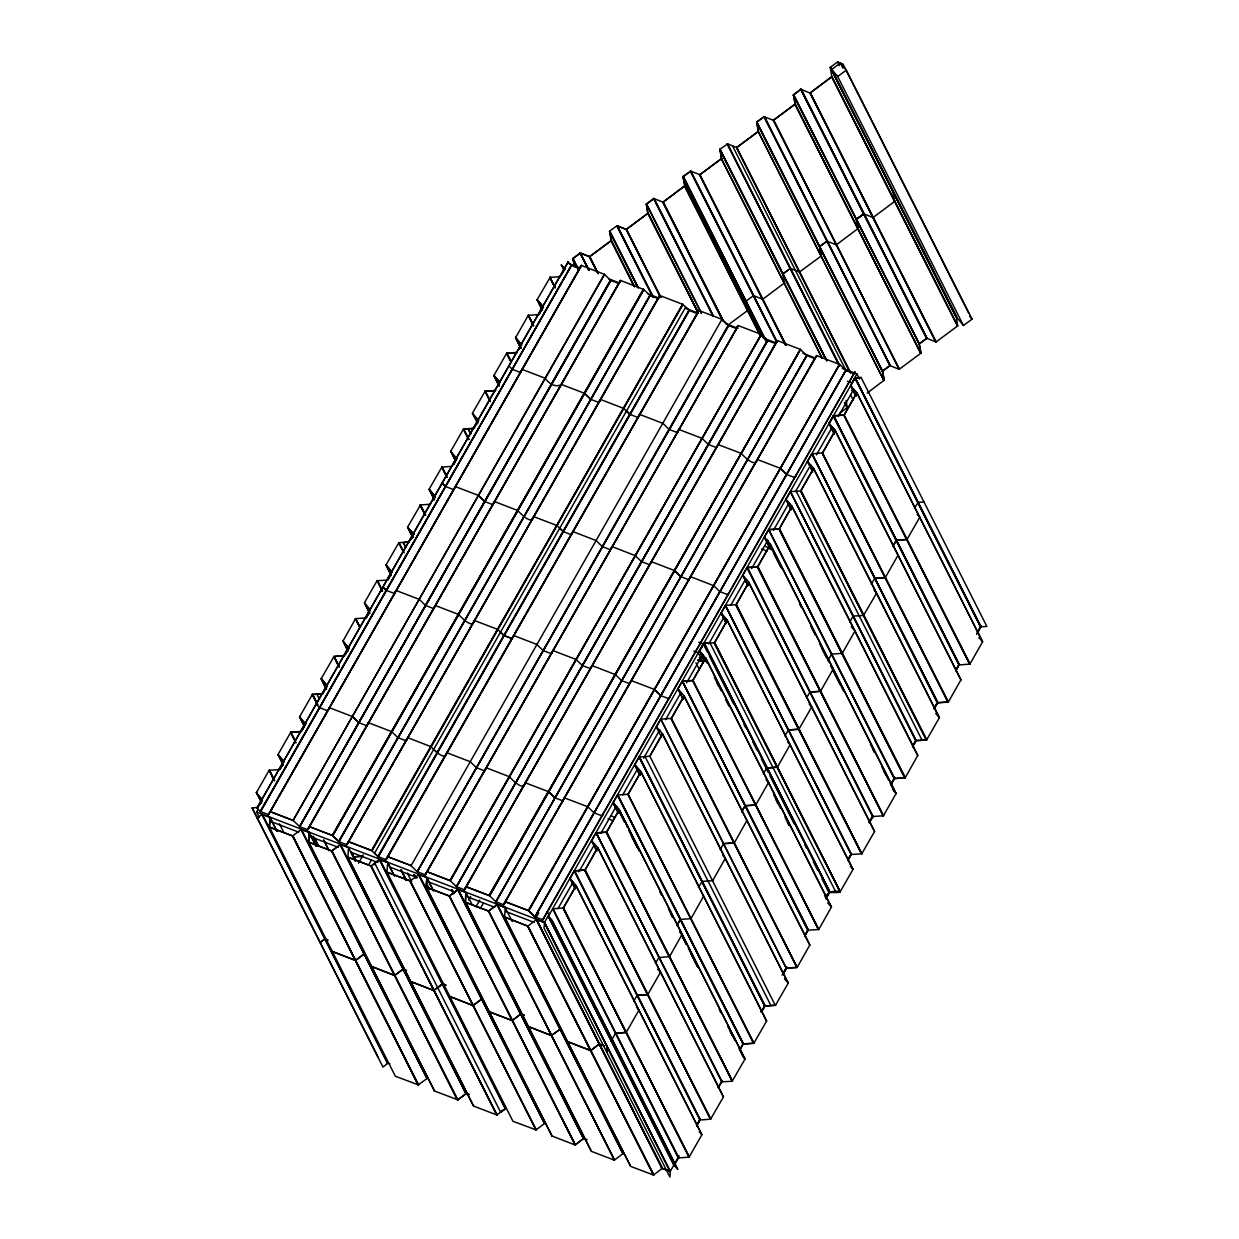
<?xml version="1.0" encoding="UTF-8"?>
<svg xmlns="http://www.w3.org/2000/svg" width="1239" height="1239" viewBox="0 0 1239 1239"><rect width="100%" height="100%" fill="white"/><g stroke="black" fill="none" stroke-linecap="round" stroke-linejoin="round"><path stroke-width="1.5" d="M760.669 335.97L684.733 185.757L662.942 202.174L653.867 198.519L646.386 204.249L647.811 213.402L697.82 312.429M793.487 95.062L795.19 104.03L773.585 120.075L899.344 369.207L920.732 353.332L795.144 104.169L773.523 120.245L763.967 116.745L756.735 122.181L758.423 131.272L736.647 147.565L758.268 131.582M773.585 120.075L899.096 369.268L889.974 365.629L882.54 370.926L884.181 380.296L882.509 371.158L890.237 365.536L764.478 116.574L756.766 121.949L882.571 371.05M830.269 67.804L831.849 76.694L957.592 325.981L936.204 341.856M497.056 1114.868L370.957 865.906L347.911 857.249L348.531 847.708L340.601 844.502L331.649 851.007L308.712 842.226L309.038 832.267L316.208 846.33L308.976 832.376L301.139 829.48L292.652 835.969L418.41 1084.946L292.373 835.845L269.498 827.203L270.117 817.585L269.312 826.909L395.349 1076.226L418.24 1084.837L427.207 1078.457L301.201 829.34L427.269 1078.348L301.108 829.371L426.897 1078.457M348.531 847.708L355.283 861.337M426.262 887L426.928 877.754L418.612 874.486L544.587 1123.51L536.069 1129.875L512.961 1121.295L386.924 871.977L387.73 862.638L393.754 874.672M410.728 981.412L433.727 990.519L442.385 984.029L445.715 985.16L442.338 983.921L445.808 985.067M449.927 996.435L472.988 1005.541L450.02 996.621M504.66 916.953L527.613 926.106L653.433 1175.099L662.184 1168.454L536.317 919.508L662.137 1168.47M528.341 1026.481L551.34 1035.587L560.338 1029.082L551.417 1035.463L528.217 1026.512M567.539 1041.441L590.647 1050.61L599.211 1043.997L604.121 1045.731M544.494 922.606L670.299 1171.66L669.912 1177.05L544.014 928.073L544.525 922.699L536.472 919.601L662.478 1168.485L670.268 1171.583M742.811 575.438L747.132 567.57L757.649 566.873M747.132 306.389L746.219 301.062M638.193 287.433L609.774 231.151L611.245 240.614L589.702 256.535L598.298 273.726L589.532 256.736L580.518 253.128L572.681 258.781L575.5 267.221L572.697 258.827L577.994 269.064L572.914 258.362L580.332 252.973L589.64 256.69L611.152 240.738M611.307 240.49L609.495 231.352M683.169 176.96C688.59 205.813 680.226 161.302 684.114 181.947L762.635 337.085M719.828 149.47L721.501 158.607L720.107 149.284M786.006 345.387L699.617 174.869L721.64 158.422M746.048 301.418L747.752 310.339L745.955 301.201L753.297 295.811M747.737 310.385L727.665 325.315M795.206 103.937L793.378 94.892L800.859 89.27L926.772 338.34L936.126 341.918L810.368 92.786L831.973 76.555L957.701 325.811L956.214 316.394L830.378 67.324L837.44 62.074M782.692 274.191L790.327 268.429L799.774 271.945M762.852 299.188L784.519 282.91M893.025 192.324L894.651 201.384L873.325 217.367M884.057 380.249L867.223 393.042M920.856 353.223L919.276 343.869L927.02 338.247L801.106 89.239L926.942 338.355M257.263 818.189L261.863 814.503L387.962 1063.434L262.296 814.348L387.559 1063.511L382.944 1067.073L252.137 807.952L258.285 807.286M316.936 694.165L319.523 699.292M406.516 970.137L403.217 968.991L394.482 975.48L371.53 966.327M403.279 542.589L405.865 547.592L403.279 542.589L409.489 541.815M377.91 1056.913L252.152 807.828M587.1 1139.601L583.987 1138.533L458.306 889.463L449.122 896.045L426.278 887.263L426.743 877.367L433.696 891.073M630.636 1166.24L504.552 917.139L505.295 907.583L497.195 904.578L623.217 1153.571L497.366 904.455L505.249 907.506M645.147 756.704L770.921 1005.557M709.947 642.933L704.217 643.118L699.462 651.296L705.564 660.201M796.274 491.356L922.064 740.21M861.09 377.585L855.297 377.771L980.963 626.779L986.864 626.438L861.09 377.461L855.142 377.941L981.102 626.872M835.721 891.786L709.962 642.809M923.969 502.074L918.223 502.26M262.42 799.589L256.38 792.65L269.173 770.224L274.253 780.725M301.48 731.428L290.7 732.357L278.047 754.489L283.328 764.773M284.227 761.923L277.985 754.721M305.739 723.684L302.316 729.972L305.816 723.87L299.59 716.839L312.336 694.552M323.085 693.515L327.421 685.926L321.366 678.678L326.538 688.915M342.893 641.229L355.547 618.695L366.14 617.812M342.847 640.718L347.958 651.172L342.971 640.764M387.544 580.084L377.059 580.704L364.452 602.789L369.609 613.475M392.051 572.433L386.15 564.953M410.248 540.467L413.795 534.148L407.523 527.241L420.61 504.784M407.724 527.504L412.788 537.819M521.712 345L515.703 337.488L520.86 347.725M539.135 314.427L543.286 307.133L537.292 299.9L543.286 306.653M561.453 274.996L564.891 269.204M575.144 889.029L569.925 878.312L575.965 885.777L569.955 878.761L574.23 870.816L584.746 870.103L710.69 1119.127L585.133 869.933L597.709 847.6L723.421 1096.933L710.768 1118.894M563.544 907.862L576.12 885.653L563.358 907.908L689.209 1156.947L701.863 1134.769L576.011 885.374M627.089 827.033C626.222 820.868 602.743 785.247 618.354 813.171M732.326 1081.028L745.011 1059.02L619.113 809.594L606.583 832.035L732.373 1081.136L606.336 832.314L596.098 832.887L606.521 832.081M634.817 764.788L640.811 771.603L766.616 1021.091L640.811 771.587L634.709 764.912L639.123 756.983L649.886 756.239L662.509 734.046M640.919 771.835L628.204 794.075L640.904 771.974M662.369 733.875L649.778 756.177M683.154 699.4L677.903 688.745L682.457 681.202L692.725 680.614M683.974 696.148L671.399 718.217L797.173 967.365L809.872 944.923L684.021 695.745L678.043 689.023M976.564 634.399L980.715 627.104L855.049 377.864L699.477 650.847L704.79 661.285M699.617 650.94L703.086 654.997L707.392 663.515M705.58 658.048L699.617 651.28M748.852 582.438L736.214 604.663L725.744 605.313L721.021 613.29L727.076 620.15L852.99 869.422L840.181 891.724L714.671 642.514L727.247 620.259L853.005 869.375M677.718 1169.322L551.944 920.345L548.459 916.581L551.944 920.345L677.718 1169.322L674.109 1165.171M703.613 896.184L691.006 918.641M736.136 604.57L748.805 582.175L874.595 831.493L861.879 853.578M701.878 1134.676L575.949 885.808M896.153 793.657L770.317 544.401L757.819 566.75L883.376 815.881L896.029 793.626M746.854 820.636L734.417 842.721M791.163 509.43L785.944 499.332L790.528 491.666M768.474 782.614L755.914 804.761M856.722 392.778L844.115 414.988L833.444 415.793L829.03 423.397L834.281 434.053M809.175 704.031L811.715 706.973L799 729.09M662.354 733.813L788.221 983.162L662.416 733.674L656.422 726.906L660.79 719.147L671.476 718.326L684.098 696.179M833.166 669.106L820.59 691.161M854.925 631.069L842.35 653.216M896.076 793.487L770.348 544.169L764.432 537.509M779.408 528.821L905.182 777.798L917.805 755.372L791.953 506.24L785.96 499.472L791.922 506.55L779.316 528.759L792 506.317M800.564 491.124L813.636 468.698L807.41 461.497L813.45 468.404L939.425 717.582L926.571 740.024L800.611 491L790.436 491.558L916.302 740.643L926.478 740.07M829.17 423.661L835.148 430.398L960.86 679.808M856.707 392.67L982.62 641.74L969.874 664.119L959.218 664.909M721.64 158.607L700.004 174.684L786.161 345.34M784.519 283.096L782.692 274.005M926.818 338.216L919.168 343.822L920.964 352.96M256.38 792.604L260.871 800.983M299.59 716.746L304.066 725.14M369.764 613.46L364.452 602.789L370.415 609.96M391.261 575.624L385.995 564.999L392.144 572M407.662 527.21L411.998 535.635M413.826 534.381L410.155 530.416L413.811 534.427M520.783 348.19L515.517 337.627L521.619 344.922M634.678 764.68L640.021 774.778M611.23 1040.683L614.838 1044.833L611.369 1041.116M699.493 650.862L704.681 661.595M748.681 582.531L874.548 831.586M935.693 713.416L939.208 717.381M961.015 679.715L948.439 701.863M978.856 637.543L982.62 641.787L856.753 392.469L850.682 385.871L855.049 378.003M674.186 1165.388L548.288 916.38L698.316 652.829L693.747 651.079M611.292 1040.899L615.52 1033.233M764.37 537.153L768.707 529.657L779.161 529.007M872.752 217.46L863.877 213.851L856.397 219.179L858.085 228.472L856.288 219.334L864.125 213.758M721.501 158.638L822.34 358.319M857.806 228.735L836.542 244.656M321.335 678.755L327.375 686.205M455.131 460.258L450.779 451.213L455.209 459.793M477.665 423.568L472.384 413.299L485.084 391.276L495.523 390.579M515.672 337.55L528.356 315.233L533.761 325.516M619.299 809.95L606.738 832.004M682.054 934.407L669.618 956.493M856.846 392.856L844.208 415.05M744.933 1058.896L619.221 809.516L613.274 802.841M939.27 717.706L813.543 468.327M543.178 307.086L539.011 314.381M606.243 832.205L732.203 1081.244L721.934 1081.833L596.114 832.763L591.684 840.785L597.694 847.553L723.452 1096.84M948.346 701.986L822.51 452.901L835.241 430.553L822.619 452.963L811.932 453.799L807.472 461.233L812.738 472.028M435.214 496.622L433.526 499.611M678.027 688.791L683.231 699.292M829.154 423.444L833.475 415.901L959.11 665.018L955.641 670.888L959.001 664.987L833.228 416.01M684.842 185.943L663.097 202.158L723.545 321.474M831.818 76.803L810.368 92.786M839.5 413.47L847.414 407.399M758.129 131.566L883.965 380.621L758.299 131.179L756.719 121.98M920.887 353.192L795.066 103.89M683.169 176.79L765.857 340.663M793.518 94.907L801.014 89.239M919.276 343.884L793.641 94.722M506.705 353.177L493.989 375.371L499.937 382.541M770.286 544.618L757.679 566.703M638.844 1010.296L626.268 1032.366L615.891 1033.202M660.433 972.367L647.842 994.468M897.965 555.32L885.436 577.328M450.733 451.306L463.432 429.097L473.979 428.353L463.727 429.066L468.962 439.287M498.403 383.935L493.943 375.463L499.967 382.572M876.469 593.326L863.444 615.613M919.663 517.484L906.994 539.476L896.37 540.25L907.149 539.445M818.902 929.281L831.462 906.948L705.672 657.894M647.904 213.294L626.314 229.447L660.867 297.499L626.469 229.246L647.78 213.433M846.051 400.398L847.352 407.724L844.812 402.474M596.811 850.651L591.638 840.925M727.076 620.491L714.671 642.514M789.955 744.98L777.488 767.08M674.217 1165.249L678.771 1157.567M604.276 274.284L581.463 265.487L268.46 814.689L270.241 811.638L293.395 820.543M327.685 710.644L329.435 707.701L352.31 716.514L358.83 722.647L366.744 725.744M394.56 593.512L395.984 590.507M520.38 372.32L521.929 369.377L520.504 372.381M579.573 268.383L581.463 265.487M581.215 265.533L579.573 268.491L571.798 265.549M307.69 829.603L309.239 826.661M368.432 722.724L366.682 725.682M433.635 608.473L435.385 605.53L458.26 614.327C460.273 615.953 472.648 630.124 474.382 620.553M494.516 501.578L492.719 504.629L494.578 501.594L517.453 510.406C519.296 511.862 531.841 526.25 533.591 516.617M618.633 283.483L307.659 829.712L299.683 826.645L610.734 280.432L618.741 283.514L620.336 280.463M682.751 304.36L371.917 850.682L348.608 841.668L346.889 844.735L659.86 295.532L682.937 304.422L371.901 850.728L378.22 856.769L689.38 310.555L697.185 313.56M407.724 737.84L406.206 740.752L407.832 737.747L430.707 746.559C432.612 748.17 445.095 762.357 446.845 752.77M472.957 623.558L474.475 620.646M532.151 519.621L533.715 516.601M598.902 402.427L600.435 399.516M659.891 295.594L657.955 298.537L659.628 295.579M387.652 856.707L385.902 859.711L698.75 310.509L696.922 313.436M386.212 859.711L387.745 856.799M445.405 755.775L446.938 752.863M512.048 638.519L513.798 635.576L536.735 644.404M512.156 638.581L513.689 635.669M572.883 531.732L571.133 534.675L572.991 531.639L596.036 540.529M630.032 414.415L637.884 417.481L639.742 414.446L662.757 423.32M638.116 417.45L639.634 414.538M697.309 313.513L698.935 310.509L722.058 319.399L728.346 325.454L736.152 328.521L737.933 325.532L736.384 328.474M426.851 871.729L425.411 874.734L427.052 871.729L450.392 880.79M476.411 767.684L484.495 770.844L486.292 767.808L509.121 776.605C510.964 778.092 523.524 792.433 525.243 782.816M552.795 650.599L551.37 653.603L552.997 650.599L575.872 659.396L582.423 665.544L590.384 668.657M611.989 546.662L610.564 549.667L612.19 546.662L635.545 555.722M466.143 886.845L464.625 889.757L777.473 340.601L800.456 349.444L489.606 895.812L495.894 901.806M523.818 785.82L525.444 782.816L548.614 791.721L554.871 797.761L562.893 800.89M590.569 668.626L592.087 665.715M688.853 579.759L680.815 576.631L674.372 570.498L651.528 561.732L649.608 564.736L651.296 561.778M775.707 343.559L777.24 340.648M503.7 904.718L505.45 901.775L528.294 910.51L534.923 916.752L845.803 370.399L839.887 364.638M534.69 916.643L528.712 910.82L839.531 364.39L816.671 355.624L503.669 904.826L505.342 901.868M564.55 797.931L562.63 800.766M688.853 579.651L690.603 576.708L713.943 585.768M543.023 919.803L543.906 918.13M602.108 815.912L602.975 814.131L602.216 815.866M668.967 698.672L669.726 696.938L668.828 698.719L661.084 695.76M853.888 373.636L845.71 370.384L534.892 916.783L542.667 919.787L854.879 371.87L854.12 373.605M309.332 826.754L307.814 829.665L620.662 280.51L643.784 289.508L332.702 835.706L338.959 841.715L650.134 295.517L657.955 298.537M367.007 725.729L368.525 722.817M433.758 608.535L435.276 605.623M618.896 283.468L620.662 280.556M348.438 841.684L346.781 844.719L659.86 295.579M598.778 402.365L600.342 399.423M484.619 770.797L486.137 767.886M678.833 429.561L677.315 432.473L678.74 429.468M775.599 343.606L767.545 340.524L456.494 886.69L464.47 889.803L466.05 886.752M590.445 668.564L592.196 665.622L615.551 674.682M777.147 340.555L464.393 889.788M653.758 198.55L713.401 316.193L654.13 198.441L646.293 204.001L647.966 213.077M446.505 475.513L441.998 466.902L429.143 489.235L434.471 499.425M256.922 808.153L568.112 261.987L256.922 808.153L260.298 811.437M283.359 763.487L279.999 769.404L283.22 763.487M259.121 805.815L262.436 799.976M348.856 648.26L345.635 654.146L348.949 648.338M366.279 617.657L369.625 611.803M391.214 573.889L387.869 579.929L389.666 576.863M453.459 464.625L456.788 458.755L453.567 464.671M474.212 428.167L478.533 420.548L472.446 413.547L478.548 420.625L476.829 423.831M519.095 349.383L520.752 346.44L519.203 349.429M260.066 804.405L261.723 801.494M366.403 617.703L369.733 611.865M411.193 539.058L412.928 536.022M433.65 499.627L435.338 496.39L429.128 489.281L434.393 499.89M259.183 817.151L256.581 812.01L258.27 809.067M568.02 261.971L571.396 265.254L260.205 811.421L268.491 814.581M268.414 814.673L581.23 265.425M270.334 811.715L581.463 265.533M610.734 280.386L604.353 274.268L293.116 820.435L270.396 811.731M604.586 274.485L293.085 820.373L299.699 826.614L610.966 280.51M307.458 829.65L620.46 280.448M309.363 826.645L332.315 835.458L643.366 289.214L650.196 295.594M657.832 298.46L346.703 844.688L338.882 841.622L332.377 835.442L643.599 289.322M643.877 289.523L332.672 835.675M338.588 841.451L650.041 295.517M338.882 841.622L649.886 295.378M358.458 863.227L363.228 854.864M348.732 841.761L371.514 850.481L682.581 304.236M368.556 865.054L371.421 860.036M682.875 304.438L689.008 310.339L378.251 856.738L374.534 853.222L685.725 307.055L688.992 310.308L377.818 856.49L385.856 859.696M373.93 865.008L375.835 861.663M721.779 319.259L728.145 325.346L417.156 871.636L410.775 865.488L387.946 856.784L699.075 310.555L385.825 859.634M411.085 865.674L721.919 319.368M767.746 340.586L456.525 886.706L450.253 880.728L761.211 334.391L738.274 325.578L425.225 874.765L417.295 871.714L728.609 325.64M417.28 871.667L728.578 325.578M425.101 874.688L738.274 325.578L427.145 871.807M427.207 871.822L449.927 880.526L761.257 334.422M450.299 880.774L761.427 334.53L767.684 340.555L456.463 886.721L767.328 340.369M464.269 889.741L777.503 340.663M468.698 899.979L470.603 896.633M475.946 906.824L479.756 900.134M480.36 908.45L483.225 903.432M466.174 886.737L489.095 895.487L800.409 349.413L489.606 895.812M800.409 349.413L489.126 895.549L466.344 886.83M495.925 901.868L806.62 355.407L800.595 349.599M503.669 904.826L495.863 901.806L806.961 355.608L814.797 358.629L816.702 355.686M503.468 904.764L814.658 358.551M816.64 355.655L503.437 904.702M839.484 364.359L528.325 910.572L505.543 901.853M528.619 910.68L839.624 364.436M535.387 918.842L538.764 912.957M542.837 919.834L854.987 371.932M679.142 1155.786L670.299 1171.32L544.525 922.343L549.558 913.499M851.859 382.743L856.908 373.899L842.334 368.355M557.922 908.698L573.177 881.936M578.892 871.9L594.131 845.137M600.791 833.429L616.046 806.666M622.706 794.958L637.001 769.868M643.661 758.16L659.86 729.725M665.575 719.689L680.815 692.926M686.545 682.89L700.825 657.801M708.754 643.893L723.994 617.13M730.669 605.422L744.964 580.332M751.624 568.624L767.824 540.189M773.539 530.153L788.778 503.39M795.453 491.682L810.693 464.919M816.408 454.883L831.648 428.121M838.323 416.412L853.563 389.65M701.243 661.487L699.493 657.537L701.243 661.487L697.82 660.17M585.133 869.933L597.539 847.925M808.215 930.179L818.638 929.529L692.988 680.335L705.595 658.126L692.709 680.49L818.809 929.405M676.819 925.533L680.443 919.369L691.13 918.688M741.634 811.746L745.243 805.598L755.635 804.963M633.656 1001.298L637.249 995.227L647.889 994.406M655.354 963.446L659.086 957.236M676.974 925.502L680.18 919.617M698.455 887.527L702.048 881.44L712.828 880.65M720.169 849.675L723.638 843.527L734.216 842.799M741.758 811.746L744.98 805.846M763.301 773.926L766.895 767.653M784.798 735.951L788.422 729.972L799.155 729.074M806.496 698.099L809.981 691.951L820.76 691.145M827.962 660.17L831.772 653.96M849.598 622.179L853.175 616.093L863.568 615.473M871.296 584.328L874.78 578.179L885.467 577.498M914.397 508.408L917.929 502.492M712.673 880.666L725.373 858.271M697.247 1124.005L700.097 1118.987M718.202 1087.207L722.012 1080.516M739.714 1050.006L742.966 1043.718M761.071 1011.938L764.881 1005.247M782.026 975.139L786.796 966.776M804.545 936.173L807.874 930.334L682.364 681.109L808.37 930.024L804.638 936.235L807.751 929.978M825.623 898.6L828.984 892.7L822.046 878.962M848.065 859.185L849.969 855.839M869.035 822.386L872.845 815.696M891.894 782.243L894.759 777.225M912.849 745.444L915.714 740.426M933.819 708.646L936.669 703.628M955.718 670.175L958.583 665.157M978.469 630.248L980.994 625.819M696.535 1125.786L699.927 1119.87M718.248 1087.935L721.981 1081.724L596.207 832.747M739.853 1049.991L743.369 1043.842L753.932 1043.253L628.065 794.214M775.397 1005.402L764.928 1005.944L761.335 1012.015L765.021 1006.022L775.707 1005.139M782.94 974.086L786.533 968.015L797.142 967.396L671.027 718.543M826.196 898.414C824.756 886.04 855.808 893.66 829.712 892.39M869.267 822.51L873.108 816.362M912.477 746.668L916.055 740.581L926.447 739.962M948.16 701.986L937.66 702.668L934.082 708.739L937.722 702.761L948.083 702.141M977.277 632.897L980.777 626.872M696.659 1125.833L700.36 1119.762L574.617 870.661M783.048 974.164L786.595 968.108L796.94 967.489M826.258 898.29L829.975 892.095L704.217 643.118M851.116 854.647L847.786 860.486L851.178 854.554L725.295 605.546M869.375 822.588L872.922 816.532L883.546 815.758M894.465 778.51L890.996 784.628L894.465 778.51L905.151 777.829L779.362 528.697M912.585 746.714L916.302 740.643M766.616 1021.091L753.947 1043.083M775.552 1005.154L788.221 983.162M732.605 146.016L846.299 371.127M968.697 313.126L843 64.041L837.967 62.105M649.809 756.146L775.304 1005.433M409.102 542.047L398.865 542.636L386.057 564.876L391.168 575.237M344.736 655.71L334.143 656.5L344.69 655.586M301.604 731.475L290.964 732.218M704.201 643.242L829.898 892.328M563.404 907.846L689.085 1157.056L563.218 908.001L552.718 908.822M829.495 892.359L703.922 643.211M549.698 277.551L555.366 287.587M506.503 353.394L510.917 361.974M441.688 467.165L446.985 477.449M420.098 505.094L425.38 515.378M402.985 551.463L398.819 542.651L403.233 551.138M355.361 618.741L360.177 627.073M312.166 694.599L322.698 693.747M626.423 1032.35L615.504 1033.434M970.044 663.934L844.162 414.926M826.738 360.766L719.921 149.3L727.696 143.863M782.769 273.834L790.575 268.352M764.881 1006.099L639.076 757.014L764.664 1006.176M874.626 578.458L885.204 577.653M809.826 692.229L820.388 691.439M723.499 843.805L734.061 843M658.699 957.592L669.308 956.632M766.631 768.087L777.38 767.189M745.104 805.892L755.666 805.087M829.929 892.095L703.69 643.475M688.899 1157.133L678.383 1157.923L552.78 908.776M463.386 429.128L468.574 439.52M420.191 504.97L425.318 515.238M339.068 666.752L334.019 656.422L321.195 678.771L326.353 689.101M725.388 605.608L851.503 854.414L861.771 853.81L736.276 604.586L861.817 853.779M574.199 870.862L699.989 1119.994L710.597 1119.173L585.025 869.886M585.04 870.057L574.385 870.862L699.989 1119.793M883.453 815.68L757.865 566.657M725.543 605.36L851.348 854.445M455.178 486.571L453.629 489.622L445.792 486.602M717.923 444.507L741.015 453.288C743.462 455.627 755.031 468.45 757.478 459.545L780.198 468.249M564.426 797.87L587.89 806.806L593.822 812.645M856.474 219.257L863.629 213.944M465.972 1093.557L340.322 844.518L466.375 1093.464L457.563 1099.969L331.804 851.007L340.245 844.425L466.36 1093.34L469.488 1094.533M457.671 889.617L583.43 1138.595L575.345 1144.851L449.308 896.076L457.934 889.571L465.957 892.607L465.523 902.317L488.507 911.099L614.482 1160.045L623.279 1153.463M457.764 1099.907L466.298 1093.464M583.43 1138.595L575.128 1144.929M550.209 277.242L537.122 299.699L542.388 310.277M560.601 276.669L550.193 277.35M441.874 467.118L452.266 466.313M714.454 642.592L840.228 891.708L714.175 642.7L704.139 643.366M842.257 653.34L831.663 654.115M894.543 778.603L905.059 777.751M799.604 271.914L821.163 256.07L819.614 246.669L827.358 241.047M847.182 407.91L844.518 402.706M920.732 353.332L794.896 104.277M957.515 326.043L831.679 76.988M821.008 256.055L819.691 246.391L827.079 241.14L835.969 244.749M564.953 268.894L561.282 265.069L564.798 268.863M772.083 549.837L767.886 541.211L764.215 537.401M379.815 859.386L505.605 1108.502L500.633 1112.235L374.782 863.165L379.707 859.386L387.714 862.607M374.859 863.258L379.645 859.51L387.389 862.421M324.68 939.023L320.065 942.585L325.176 938.837M624.394 821.999L616.743 806.574M437.754 987.746L442.246 983.967L433.727 990.395L410.759 981.706M500.556 1112.142L505.667 1108.394M550.039 277.397L554.871 287.773M485.177 391.199L490.179 401.591L485.161 391.075L495.569 390.564M290.778 732.45L295.827 742.626M766.724 767.963L777.24 767.142M904.997 777.813L778.975 528.929L904.733 778.03M753.591 1043.377L627.956 794.261L753.839 1043.3L743.276 1044.028L617.549 795.035L613.228 802.562L618.416 812.738M732.373 1081.136L606.63 831.973M371.204 865.813L379.506 859.556L505.574 1108.502L496.87 1114.976L371.282 865.891M410.496 880.914L387.079 872.241L409.97 880.914L536.177 1129.953L410.341 880.883L418.751 874.548L544.881 1123.417L418.813 874.409M614.482 1159.921L488.755 910.928L497.319 904.455M497.164 904.594L488.755 910.928M528.093 925.982L536.518 919.477L662.431 1168.47M524.128 1015.206L520.814 1014.06L512.435 1020.394L520.736 1013.967L524.205 1015.113M690.526 171.137L683.216 176.511L690.913 171.152L776.992 341.794L690.572 171.121L700.112 174.745M831.772 69.399L840.383 63.065L846.299 70.174L972.057 319.151L963.446 325.485L957.546 318.377L831.772 69.399L837.688 76.508L963.446 325.485M837.688 76.508L846.299 70.174M292.776 835.783L418.565 1084.884M418.534 874.533L544.432 1123.432M839.608 365.66L727.324 143.956M616.774 225.808L653.03 297.53M506.813 353.254L517.267 352.465L506.859 353.115L511.304 361.726M274.64 780.477L269.467 770.131M959.342 664.816L833.739 415.7M689.132 1157.025L563.033 908.048M331.99 850.93L457.857 1099.845M364.034 953.844L355.578 960.442L364.312 953.968M473.236 1005.495L481.986 998.928M653.867 1174.959L527.969 926.06M762.899 299.296L753.73 295.749M386.63 590.538L394.436 593.45M677.16 432.519L669.416 429.561M551.169 653.634L543.472 650.692M602.061 815.835L594.317 812.97M394.73 975.48L403.589 968.883M457.702 1099.798L434.285 1090.909M844.007 415.204L969.579 664.119M790.296 491.604L915.915 740.876L790.389 491.573M948.176 702.11L822.309 453.164M637.264 995.351L647.656 994.7M599.242 1044.105L590.848 1050.548M449.556 896.029L575.454 1144.913M899.251 369.114L773.182 120.168M334.081 656.531L339.285 666.628M269.281 770.302L274.222 780.555M362.299 856.366L353.611 856.815L362.346 856.242M627.987 794.245L617.363 795.051L743.059 1044.105M788.422 729.972L798.845 729.337M596.114 832.763L721.934 1081.833M969.781 664.181L843.774 415.158M481.708 999.021L472.973 1005.418M398.912 542.744L404.239 552.811M843.883 415.127L833.584 415.855L959.497 664.785M757.509 566.951L746.931 567.586L872.721 816.718M883.283 815.912L757.354 566.966M614.405 1159.936L488.383 910.959L465.477 902.286M653.65 1174.944L527.582 925.982L504.877 917.278M935.956 341.856L810.058 93.002L935.724 341.964M528.495 315.295L538.64 314.629M382.34 590.988L377.43 580.626M800.642 491L926.323 740.101M735.842 604.771L861.57 853.748M710.474 1119.096L584.731 870.227M418.163 1084.946L292.621 835.845M370.91 865.906L348.051 857.187M599.273 1044.09L604.059 1045.84M496.762 1114.883L370.802 865.891M536.007 1129.891L409.908 881.022M269.39 770.255L279.503 769.589M778.959 529.053L768.939 529.595M714.16 642.824L839.934 891.801M818.39 929.591L692.632 680.505L682.612 681.047M292.512 835.86L269.622 827.125M449.37 895.952L426.386 887.186M590.693 1050.486L567.57 1041.798M626.206 229.463L616.991 225.823L653.325 297.437M322.698 693.855L312.553 694.429L317.509 704.79L312.259 694.475M430.63 504.242L420.486 504.923L425.767 515.13M426.417 883.004L429.979 889.819M512.141 1020.564L489.157 1011.752L512.125 1020.44M699.663 174.869L785.665 345.371M520.349 372.428L512.327 369.346L508.919 365.908M561.236 384.384L584.405 393.243L590.755 399.345L598.793 402.474M678.848 429.453L702.11 438.374M716.39 447.542L708.615 444.584M610.409 549.713L602.665 546.771M433.604 608.581L425.612 605.468M474.491 620.538L497.428 629.288M512.001 638.627L504.273 635.669M629.613 683.696L621.56 680.583L615.458 674.666M368.525 722.709L391.989 731.784M406.082 740.798L398.261 737.824M262.048 814.441L270.025 817.368L276.886 831.323M324.928 938.93L328.134 940.107M457.361 1099.969L331.572 850.868L308.79 842.133M496.607 1114.883L473.825 1106.164M653.418 1174.975L630.574 1166.364L504.536 916.953M641.864 561.794L649.608 564.736M559.672 528.17L563.265 531.608L571.009 534.629M500.571 632.107L504.072 635.53L511.908 638.55M316.115 704.232L319.832 707.732L327.452 710.706M433.82 749.316L437.011 752.569M801.044 89.363L809.857 92.971M394.482 975.356L371.685 966.621M574.973 1144.913L551.897 1135.977M626.098 229.323L617.068 225.699L609.665 231.104L638.039 287.68M559.378 387.358C565.418 379.258 556.776 393.506 545.005 378.174L522.3 369.47M600.667 399.516L623.883 408.483M455.503 486.664L478.223 495.321M533.916 516.709L556.9 525.506M447.171 752.863L470.015 761.629M614.079 1160.045L591.282 1151.294L465.322 901.93L465.849 892.359L472.167 904.718M794.54 477.464L795.794 475.869L794.772 477.573L787.028 474.63M727.789 594.658L729.043 593.063L727.974 594.766L720.107 591.715M629.458 683.649L631.41 680.645L654.238 689.38M492.642 504.598L485.053 501.702M449.184 895.936L575.128 1145.053M396.232 590.523L419.262 599.366L425.426 605.375M309.487 826.676L332.377 835.442M387.884 856.707L410.775 865.488M442.695 983.874L445.746 985.051M568.964 263.551L578.102 267.066M608.566 278.775L619.361 282.91M648.136 293.937L658.916 298.072M685.895 308.418L698.486 313.235M725.45 323.565L738.041 328.397M763.224 338.046L775.8 342.862M802.779 353.208L815.37 358.025M847.43 381.24L851.998 382.99M851.503 390.347L854.925 391.663M764.54 546.074L769.93 548.149M761.66 548.985L767.065 551.061M698.811 642.174L703.38 643.924M697.944 659.953L701.367 661.27M610.889 815.866L614.482 817.244M608.008 818.778L613.398 820.838M546.523 912.338L549.698 913.763M256.581 812.01L544.525 922.343M269.978 821.163L298.754 832.19M309.549 836.325L338.324 847.337M350.9 852.169L377.88 862.499M390.471 867.331L417.435 877.661M428.229 881.796L455.209 892.126M467.784 896.959L494.764 907.289M505.558 911.424L534.319 922.451M386.924 1062.737L389.975 1063.898M661.146 1167.819L670.299 1171.32M563.466 531.748L557.132 525.677M359.062 722.817L352.774 716.762M535.078 916.875L845.865 370.507M590.957 399.5L584.684 393.46M713.447 585.458L719.766 591.514M635.034 555.413L641.384 561.499M536.642 644.311L542.992 650.413M391.478 731.475L397.75 737.484M552.083 1136.271L426.262 886.907M434.595 1091.125L308.65 841.839L309.161 832.531M495.801 901.775L806.728 355.485M654.331 689.426L660.836 695.606L654.641 689.658M607.296 1046.986L606.909 1052.561L607.203 1047.079M332.47 951.598L355.314 960.349L332.191 951.397M591.375 1151.186L465.554 902.178M426.712 877.522L432.829 889.71M445.575 486.54L442.06 483.102L445.436 486.385M629.892 414.322L623.79 408.467M674.62 570.714L680.753 576.6M386.289 590.414L382.866 587.023L386.289 590.353M548.567 791.752L554.731 797.668M387.668 862.483L394.436 876.19M702.095 438.42L708.073 444.228M497.939 629.613L503.793 635.39M663.02 423.444L668.952 429.283M596.16 540.622L602.154 546.461M656.407 727.123L661.611 737.375M470.386 761.83L476.241 767.622M613.181 802.949L616.635 806.651M348.918 647.811L345.356 644.187L347.942 649.298M917.154 514.386L919.71 517.066M829.108 423.815L835.148 430.398M873.975 590.244L876.515 592.97M851.27 626.733L853.64 629.397M830.858 665.993L833.197 668.859L830.75 666.071M748.821 582.206L742.672 575.004L747.922 585.366M892.545 789.135L896.2 793.301M893.629 790.559L896.045 793.285M787.555 741.929L790.033 744.5M850.434 866.417L852.881 869.267M766.027 779.734L768.474 782.583M450.888 451.6L456.742 458.399M827.714 902.89L831.446 906.902M429.283 489.529L435.199 496.39M722.926 855.499L725.233 858.286M784.55 978.764L788.283 982.837L784.628 978.655M682.1 934.005L679.715 931.341L682.178 934.16M742.595 1055.829L744.933 1058.664L742.502 1055.907M658.048 969.378L660.464 972.135L658.126 969.27M348.84 647.92L342.924 640.997M636.521 1007.199L638.813 1009.955M699.307 1131.765L701.677 1134.428M969.703 316.317L972.057 319.151M813.45 468.404L800.936 490.799L926.664 739.977L801.075 490.814M705.549 657.955L831.415 907.32M683.913 695.822L809.826 945.233M299.792 717.009L303.989 725.62M278.125 754.783L284.056 761.737M840.383 63.065L842.985 68.222M837.781 61.95L839.237 65.574M800.673 89.363L926.509 338.433M793.518 94.691L919.261 344.039L793.363 95.124M764.2 116.652L890.144 365.644M763.89 116.652L889.927 365.629M756.781 122.103L882.354 371.359M756.611 122.491L882.385 371.468M856.908 373.899L859.51 379.057M854.864 378.034L980.607 627.058M850.512 372.614L736.647 147.456L850.357 372.676M850.109 372.676L736.477 147.456L727.494 143.817L839.67 365.551M850.79 385.422L855.096 393.956M855.994 396.046L850.682 385.375L855.886 396.124M727.2 143.894L839.175 365.722M850.527 394.699L853.129 399.841M720.029 149.191L826.924 360.75M719.797 149.609L825.763 359.465M721.346 158.855L822.2 358.458M835.04 430.475L960.953 679.886M829.03 423.397L834.374 433.944M690.34 171.23L776.543 341.856M765.888 340.446L683.262 176.48L765.733 340.71M822.169 453.087L947.928 702.172M684.857 185.726L760.669 335.784M684.563 186.144L759.584 334.592M937.908 702.59L811.901 453.691L937.396 702.9M937.861 702.714L811.901 453.691L937.52 702.947M807.58 461.295L811.886 469.829M663.252 201.957L723.622 321.412M722.476 319.832L662.819 202.019L722.182 319.801M653.557 198.519L713.06 316.286M646.479 203.769L701.537 313.204M646.386 204.094L701.398 313.498M648.09 213.015L698.053 312.058M647.951 213.046L697.929 312.321M791.845 506.333L917.743 755.744M791.086 509.91L785.944 499.363M626.036 229.308L660.635 297.546M617.363 225.73L653.464 297.453M894.697 778.557L768.645 529.564L894.31 778.804M768.753 529.642L894.45 778.65M767.886 541.211L769.605 544.633M771.324 548.041L781.67 568.5M799.759 604.307L801.478 607.73M810.956 626.485L815.262 635.003M819.568 643.537L829.046 662.292M830.765 665.699L843.682 691.285M870.382 744.143L874.703 752.677L872.86 749.347M881.595 766.322L888.487 779.966M890.206 783.373L893.644 790.188M773.802 553.244L780.694 566.889M822.046 648.74L826.351 657.259M833.243 670.903L840.135 684.548M884.057 771.525L885.792 774.933M770.41 549.094L764.401 537.122L770.271 549.109M609.48 231.569L638.023 287.82M611.307 240.304L634.554 286.519M611.183 240.335L634.414 286.782M611.013 240.722L633.47 285.14M757.37 566.858L883.376 815.881M747.349 567.4L873.061 816.486M747.163 567.555L872.829 816.594M589.253 256.597L597.136 272.1M580.363 253.097L589.129 270.179M580.208 253.128L588.943 270.148M579.991 253.097L588.68 270.241M742.75 575.175L747.938 585.815M572.914 258.362L578.133 268.708M735.765 604.895L861.523 853.872M561.391 264.976L563.869 270.179M726.317 623.341L721.083 612.933L726.286 623.682M549.961 277.304L554.995 287.618M542.496 310.184L537.122 299.838M707.546 652.318L703.21 643.738L698.177 652.581L703.38 662.88M709.281 655.756L733.581 703.829M743.989 724.428L745.723 727.866M752.662 741.603L756.998 750.184M761.335 758.779L768.273 772.517M770.008 775.939L794.292 824.028M804.7 844.626L806.434 848.065M813.373 861.802L817.709 870.382M714.284 677.16L721.175 690.804M725.481 699.323L728.919 706.153M773.709 794.834L780.601 808.463M784.922 816.997L789.228 825.515M824.539 895.441L826.258 898.848M716.762 682.364L718.481 685.771M776.187 800.022L777.922 803.445M787.385 822.2L789.119 825.608M528.356 315.233L533.436 325.656M528.186 315.356L533.374 325.749M695.977 662.803L699.446 669.679M515.579 337.442L520.891 348.113M808.37 930.133L682.41 681.218L807.983 930.381M506.751 353.146L510.933 361.773M671.042 718.434L796.894 967.504M496.591 378.747L499.069 383.951M493.989 375.371L499.085 385.871M493.927 375.68L499.116 386.01M786.378 968.294L660.759 719.038L786.269 968.248M485.208 391.059L490.427 401.266M634.74 764.494L639.943 775.258M634.693 764.866L639.928 775.211M463.556 429.004L468.621 439.458M743.57 1043.919L617.611 794.865L743.307 1043.997M628.808 830.44L639.154 850.899M659.814 891.832L661.549 895.239M668.441 908.884L672.746 917.418M679.638 931.047L686.53 944.691L682.116 936.25M688.249 948.114L697.727 966.869M719.255 1009.491L720.974 1012.913M727.866 1026.558L734.758 1040.187M739.063 1048.721L742.517 1055.535M631.286 835.644L637.311 847.584M670.903 914.088L672.638 917.495M690.727 953.302L697.619 966.947M730.344 1031.746L732.063 1035.169M441.951 466.933L446.954 477.278M591.545 840.352L596.811 851.162M410.264 530.323L413.594 537.23M570.064 878.312L575.221 888.549M678.771 1157.691L552.811 908.636L678.476 1157.799M548.412 916.411L674.14 1165.698M377.368 580.518L382.634 590.864M377.09 580.657L382.247 591.096M544.262 922.405L670.299 1171.8M505.063 907.382L512.234 921.444M355.624 618.509L359.806 627.12M355.454 618.617L359.79 627.321M496.932 904.578L622.814 1153.633M457.965 889.571L583.987 1138.533M457.934 889.571L583.569 1138.626M452.142 890.02L454.001 893.52M452.034 890.051L453.629 893.551M333.864 656.546L339.052 666.954M451.863 890.175L453.613 893.753M325.594 687.691L321.319 678.895M426.123 886.907L552.176 1136.318M414.291 874.533L415.979 877.971M414.012 874.502L415.932 877.986M407.399 873.108L411.704 881.75M312.522 694.32L317.834 704.635M401.25 869.964L406.562 880.279M401.142 869.995L406.237 880.433L400.987 870.119M379.32 859.525L505.171 1108.58M299.652 716.56L304.097 725.527M290.871 732.249L295.378 740.86M355.67 860.222L351.164 851.627L355.268 860.3M290.623 732.435L295.842 742.796M350.916 851.812L355.283 860.455M347.71 856.861L473.67 1106.226L347.725 857.001M340.059 844.549L465.818 1093.526M323.751 840.027L328.908 850.264M323.689 840.181L328.985 850.697M278.047 754.489L283.251 765.237M314.334 837.564L318.764 846.144M314.241 837.688L318.454 846.283M313.095 836.093L318.253 846.454M434.564 1091.249L308.542 842.024M279.441 823.842L283.777 832.422M270.117 817.663L277.009 831.307M256.442 792.418L261.754 803.089M721.144 613.181L727.247 620.259M955.904 316.673L830.378 67.324L955.919 316.626M468.079 428.709L470.665 433.944L468.079 428.709M571.504 265.347L260.5 811.591L571.473 265.378M610.502 280.262L299.59 826.599L610.502 280.262M896.122 540.498L892.901 546.399L896.231 540.545M639.401 757.014L765.16 1005.991L639.355 756.905M626.531 410.976L629.846 414.291L626.531 410.976M780.508 468.419L786.517 474.32L780.555 468.45M478.579 495.507L484.743 501.532L478.61 495.6"/></g></svg>
